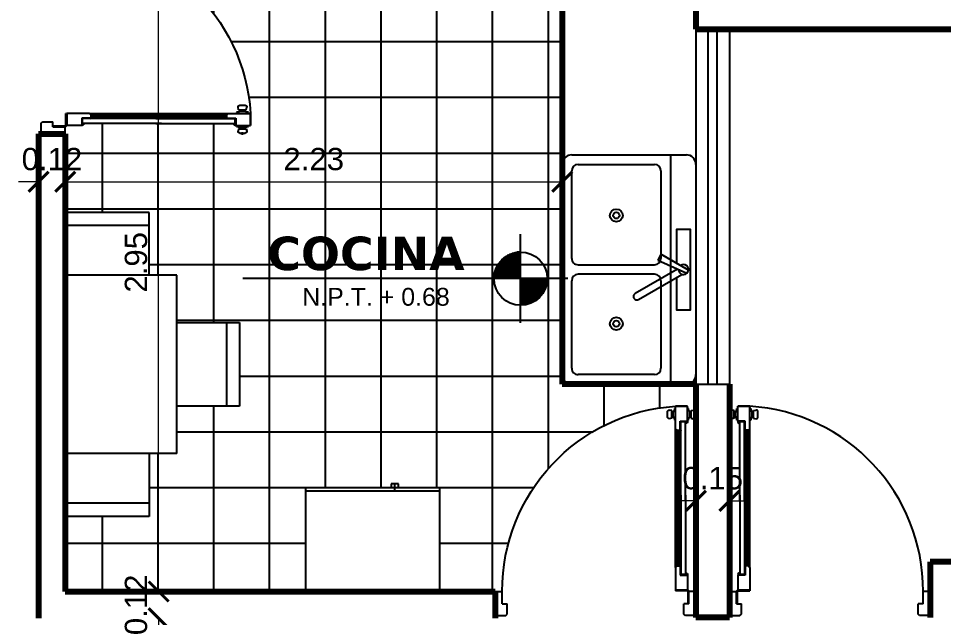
# Model space of a CAD drawing. Header units: inches. Extents: x -2.6 to 11.8, y -3.4 to 32.7.
# Drawn here: x 2.124 to 6.272, y 9.945 to 12.631 of the extents above; entities that cross this region are included whole.
import ezdxf

# ---------------------------------------------------------------- set-up
doc = ezdxf.new("R2010")
doc.units = ezdxf.units.IN
doc.header["$MEASUREMENT"] = 0
doc.linetypes.add('CONTINUA', pattern=[0])
for name, color, linetype in [('Auto', 6, 'Continuous'), ('Cotas', 60, 'Continuous'), ('Electrodomésticos', 34, 'Continuous'), ('Mobiliario', 2, 'Continuous'), ('Niveles', 86, 'Continuous'), ('Puertas', 1, 'Continuous'), ('Texto', 98, 'Continuous'), ('Textura piso', 8, 'Continuous'), ('Ventana', 4, 'Continuous')]:
    doc.layers.add(name, color=color, linetype=linetype)
doc.layers.add('Paredes', color=5, linetype='Continuous', lineweight=80)
doc.styles.get("Standard").update_dxf_attribs({"font": 'arial.ttf'})
doc.styles.add('style1', font='arial.ttf')
doc.dimstyles.new('Cotas', dxfattribs={"dimtxt": 0.1, "dimasz": 0.09, "dimexe": 0.2, "dimexo": 0.4, "dimgap": 0.05, "dimtad": 1, "dimzin": 0, "dimdsep": 46, "dimtxsty": 'Standard', "dimblk": 'ARCHTICK', "dimcen": 0.09, "dimse1": 1, "dimse2": 1, "dimclrd": 60, "dimclre": 256, "dimadec": 0, "dimazin": 0, "dimtfac": 1, "dimtix": 1, "dimtofl": 0, "dimtmove": 1, "dimatfit": 3, "dimfxl": 0, "dimtolj": 1, "dimtzin": 0, "dimlwd": 9, "dimarcsym": 0})

# ---------------------------------------------------------------- blocks, each defined once
blk = doc.blocks.new('KIT_SINK_STD_DBL_36')
at = {"color": 0, "linetype": 'ByBlock'}
for p, q in [((0.002119402341422827, -0.0295710130791309), (-0.06038091924307132, -0.1384267277371076)), ((-0.03659125974828115, -0.1505485070980892), (0.014703891914575, -0.03607779200043293)), ((0.1183613924232354, -0.227636615844842), (0.01917800329677632, -0.05584643834155822)), ((-0.4541093279999995, -0.100913184), (0.4541093279999995, -0.100913184)), ((-0.001604173318671798, -0.07324946871047344), (0.09523843079329986, -0.2409865931146453)), ((-0.06038091924307132, -0.1384267277371076), (-0.03659125974828115, -0.1505485070980892)), ((-0.01892122199999946, -0.4667234760000001), (-0.01892122199999946, -0.1639839240000001)), ((0.01892122199999946, -0.1639839240000001), (0.01892122199999946, -0.4667234760000001))]:
    blk.add_line(p, q, dxfattribs=at)
for points in [[(-0.4162668840000006, 0), (0.4162668840000006, 0)], [(-0.0245063263245644, -0.07602893397804689), (-0.1601996871877081, -0.07602893397804689), (-0.1601996871877081, -0.02262902489883345), (0.1601996871877081, -0.02262902489883345), (0.1601996871877081, -0.07602893397804689), (0.03088112737057713, -0.07602893397804689)], [(-0.4541093279999995, -0.4919517720000002), (-0.4541093279999995, -0.03784244400000003)], [(0.4541093279999995, -0.03784244400000003), (0.4541093279999995, -0.4919517720000002)], [(-0.0001802647430739768, -0.07602893397804689), (-0.003112987749704033, -0.07602893397804689)], [(-0.3910385880000007, -0.138755628), (-0.04414951799999933, -0.138755628)], [(0.04414951799999933, -0.138755628), (0.3910385880000007, -0.138755628)], [(-0.4162668840000006, -0.4667234760000001), (-0.4162668840000006, -0.1639839240000001)], [(0.4162668840000006, -0.1639839240000001), (0.4162668840000006, -0.4667234760000001)], [(-0.04414951799999933, -0.4919517720000002), (-0.3910385880000007, -0.4919517720000002)], [(0.3910385880000007, -0.4919517720000002), (0.04414951799999933, -0.4919517720000002)], [(0.4162668840000006, -0.529794216), (-0.4162668840000006, -0.529794216)]]:
    blk.add_lwpolyline(points, dxfattribs=at)
for centre, radius in [((-0.2144405159999998, -0.3153537000000002), 0.025228296), ((0.2144405159999998, -0.3153537000000002), 0.025228296), ((-0.2144405159999998, -0.3153537000000002), 0.012614148), ((0.2144405159999998, -0.3153537000000002), 0.012614148)]:
    blk.add_circle(centre, radius, dxfattribs=at)
for centre, radius, start, end in [((-0.4162668840000006, -0.03784244400000003), 0.037842444, 90, 180), ((-4.004993137129986e-08, -0.04932897943844017), 0.02002496590470505, 269.2246000000018, 216.2304000000008), ((0.4162668840000006, -0.03784244400000003), 0.037842444, 0, 90), ((-0.3910385880000007, -0.1639839240000001), 0.025228296, 90, 180), ((-0.04414951799999933, -0.1639839240000001), 0.025228296, 0, 90), ((0.04414951799999933, -0.1639839240000001), 0.025228296, 90, 180), ((0.3910385880000007, -0.1639839240000001), 0.025228296, 0, 90), ((0.1067997781084955, -0.2343116044797438), 0.01334997726980337, 210.0000000000007, 30.00000000000074), ((-0.3910385880000007, -0.4667234760000001), 0.025228296, 180, 270), ((-0.04414951799999933, -0.4667234760000001), 0.025228296, 270, 0), ((0.04414951799999933, -0.4667234760000001), 0.025228296, 180, 270), ((0.3910385880000007, -0.4667234760000001), 0.025228296, 270, 0), ((-0.4162668840000006, -0.4919517720000002), 0.037842444, 180, 270), ((0.4162668840000006, -0.4919517720000002), 0.037842444, 270, 0)]:
    blk.add_arc(centre, radius, start, end, dxfattribs=at)
blk = doc.blocks.new('Refrigerator-2 door - 36 in top')
for p, q in [((0, -26.999999), (36, -26.999999)), ((12, -26.999999), (12, -28.999999)), ((11, -27.999999), (11, -28.999999)), ((11, -28.999999), (13, -28.999999)), ((13, -28.999999), (13, -27.999999))]:
    blk.add_line(p, q)
blk.add_lwpolyline([(0, -27.999999), (0, 0), (36, 0), (36, -27.999999)], close=True)
blk = doc.blocks.new('mesa2')
at = {"layer": 'Mobiliario'}
for p, q in [((52.04697599879109, 29.69396591376808), (52.04697599879109, 29.97551591376809)), ((52.04697599879109, 29.97551591376809), (52.42237599879109, 29.97551591376809)), ((52.42237599879109, 29.97551591376809), (52.42237599879109, 29.69396591376808)), ((52.04697599879109, 29.9168141791588), (52.42237599879109, 29.9168141791588)), ((52.63467599879109, 29.69396591376808), (51.83467599879109, 29.69396591376808)), ((51.83467599879109, 29.69396591376808), (51.83467599879109, 29.19396591376808)), ((52.63467599879109, 29.69396591376808), (52.63467599879109, 29.19396591376808)), ((51.83467599879109, 29.56936591376809), (51.55312599879108, 29.56936591376809)), ((51.55312599879108, 29.56936591376809), (51.55312599879108, 29.19396591376808)), ((51.61182773340037, 29.56936591376809), (51.61182773340037, 29.19396591376808)), ((52.63467599879109, 29.56936591376809), (52.9162259987911, 29.56936591376809)), ((52.85752426418181, 29.56936591376809), (52.85752426418181, 29.19396591376808)), ((52.9162259987911, 29.56936591376809), (52.9162259987911, 29.19396591376808)), ((51.55312599879108, 29.19396591376808), (51.83467599879109, 29.19396591376808)), ((52.9162259987911, 29.19396591376808), (52.63467599879109, 29.19396591376808))]:
    blk.add_line(p, q, dxfattribs=at)
blk = doc.blocks.new('puerta2')
at = {"layer": 'Puertas'}
for p, q in [((150.3376989566191, 38.72223843111588), (150.3376989565512, 38.61423843005426)), ((150.3376989566191, 38.72223843111588), (150.3848409565614, 38.72223843018707)), ((150.3376989566191, 38.72223843111588), (150.3376989565512, 38.61423843005426)), ((150.3376989566191, 38.72223843111588), (150.3848409565614, 38.72223843018707)), ((150.3848409565614, 38.72223843018707), (150.3916989565334, 38.71538043060052)), ((150.3848409565614, 38.72223843018707), (150.3916989565334, 38.71538043060052)), ((150.3916989565334, 38.71538043060052), (150.3916989565117, 38.67039843122657)), ((150.3916989565334, 38.71538043060052), (150.3916989565117, 38.67039843122657)), ((151.190556956672, 38.72223842996501), (151.1836989566269, 38.71538043033505)), ((151.190556956672, 38.72223842996501), (151.1836989566269, 38.71538043033505)), ((151.1836989566269, 38.71538043033505), (151.1836989566052, 38.6703984309611)), ((151.1836989566269, 38.71538043033505), (151.1836989566052, 38.6703984309611)), ((151.2376989566142, 38.72223843089887), (151.190556956672, 38.72223842996501)), ((151.2376989566142, 38.72223843089887), (151.190556956672, 38.72223842996501)), ((151.2376989566142, 38.72223843089887), (151.2376989565462, 38.61423842983726)), ((151.2376989566142, 38.72223843089887), (151.2376989565462, 38.61423842983726)), ((150.3690189565731, 38.67039843009883), (150.3690189565052, 38.61423843081337)), ((150.3690189565731, 38.67039843009883), (150.3916989565117, 38.67039843122657)), ((150.3690189565731, 38.67039843009883), (150.3690189565052, 38.61423843081337)), ((150.3690189565731, 38.67039843009883), (150.3916989565117, 38.67039843122657)), ((150.3711789565139, 38.66823843078637), (150.3711789565381, 38.61423843118688)), ((150.3733389565468, 38.66823843115985), (150.3711789565139, 38.66823843078637)), ((150.3711789565139, 38.66823843078637), (150.3711789565381, 38.61423843118688)), ((150.3733389565468, 38.66823843115985), (150.3711789565139, 38.66823843078637)), ((150.3733389565468, 38.66823843115985), (150.3733389564547, 38.61423843156037)), ((150.3733389565468, 38.66823843115985), (150.3733389564547, 38.61423843156037)), ((151.2063789566602, 38.67039843022623), (151.1836989566052, 38.6703984309611)), ((151.2063789566602, 38.67039843022623), (151.1836989566052, 38.6703984309611)), ((151.2063789566602, 38.67039843022623), (151.2063789565923, 38.61423843094077)), ((151.2063789566602, 38.67039843022623), (151.2063789565923, 38.61423843094077)), ((150.3376989565512, 38.61423843005426), (150.3690189565052, 38.61423843081337)), ((150.3376989565512, 38.61423843005426), (150.3690189565052, 38.61423843081337)), ((150.3711789565381, 38.61423843118688), (150.3733389564547, 38.61423843156037)), ((150.3711789565381, 38.61423843118688), (150.3733389564547, 38.61423843156037)), ((150.3754989565119, 38.61207843038527), (150.3754989565361, 38.60991843069932)), ((150.3754989565119, 38.61207843038527), (150.4294989565209, 38.6120784304095)), ((150.3754989565119, 38.61207843038527), (150.3754989565361, 38.60991843069932)), ((150.3754989565119, 38.61207843038527), (150.4294989565209, 38.6120784304095)), ((150.4294989565452, 38.60991843072355), (150.3754989565361, 38.60991843069932)), ((150.4294989565452, 38.60991843072355), (150.3754989565361, 38.60991843069932)), ((150.3754989564786, 38.54090643132665), (150.3754989565604, 38.60775843101334)), ((150.429498956453, 38.6077584310376), (150.3754989565604, 38.60775843101334)), ((150.3754989565604, 38.60775843101334), (150.429498956453, 38.6077584310376)), ((150.3754989564786, 38.54090643132665), (150.3754989565604, 38.60775843101334)), ((150.429498956453, 38.6077584310376), (150.3754989565604, 38.60775843101334)), ((150.3754989565604, 38.60775843101334), (150.429498956453, 38.6077584310376)), ((150.4294989565452, 38.60991843072355), (150.4294989565209, 38.6120784304095)), ((150.4294989565452, 38.60991843072355), (150.4294989565209, 38.6120784304095)), ((150.4294989564798, 38.50661643051558), (150.429498956453, 38.6077584310376)), ((150.4294989564798, 38.50661643051558), (150.429498956453, 38.6077584310376)), ((151.2376989565462, 38.61423842983726), (151.2063789565923, 38.61423843094077)), ((151.2376989565462, 38.61423842983726), (151.2063789565923, 38.61423843094077)), ((150.4082769564752, 38.54090643117374), (150.3754989564786, 38.54090643132665)), ((150.4082769564752, 38.54090643117374), (150.3754989564786, 38.54090643132665)), ((150.3823569564533, 38.53874643073107), (150.3754989565029, 38.53874642977807)), ((150.3823569564533, 38.53874643073107), (150.3754989565029, 38.53874642977807)), ((150.382356956475, 38.53188843019149), (150.3823569564533, 38.53874643073107)), ((150.382356956475, 38.53188843019149), (150.3823569564533, 38.53874643073107)), ((150.3845169562099, 38.18285905120248), (150.3845169564862, 38.53874643110458)), ((150.3845169562698, 38.2082335345485), (150.3845169564862, 38.53874643110458)), ((150.3845169564862, 38.53874643110458), (150.4061169564666, 38.53874643111428)), ((150.4061169564666, 38.53874643111428), (150.3845169564862, 38.53874643110458)), ((150.3845169562099, 38.18285905120248), (150.3845169564862, 38.53874643110458)), ((150.3845169562698, 38.2082335345485), (150.3845169564862, 38.53874643110458)), ((150.3845169564862, 38.53874643110458), (150.4061169564666, 38.53874643111428)), ((150.4061169564666, 38.53874643111428), (150.3845169564862, 38.53874643110458)), ((150.4061169564561, 38.49975843128794), (150.4061169564666, 38.53874643111428)), ((150.4061169564561, 38.49975843128794), (150.4061169564666, 38.53874643111428)), ((150.4082769564891, 38.49975842979882), (150.4082769564752, 38.54090643117374)), ((150.4082769564891, 38.49975842979882), (150.4082769564752, 38.54090643117374)), ((150.4061169564561, 38.49975843128794), (150.4052597063923, 38.4989011804029)), ((150.4061169564561, 38.49975843128794), (150.4052597063923, 38.4989011804029)), ((150.4061169564616, 38.49804392975606), (150.4052597063923, 38.4989011804029)), ((150.4061169564616, 38.49804392975606), (150.4052597063923, 38.4989011804029)), ((150.4061169561903, 38.18285905121218), (150.4061169564616, 38.49804392975606)), ((150.4061169562502, 38.20823353455819), (150.4061169564616, 38.49804392975606)), ((150.4061169561903, 38.18285905121218), (150.4061169564616, 38.49804392975606)), ((150.4061169562502, 38.20823353455819), (150.4061169564616, 38.49804392975606)), ((150.4226409564347, 38.49975843088559), (150.4082769564891, 38.49975842979882)), ((150.4226409564347, 38.49975843088559), (150.4082769564891, 38.49975842979882)), ((150.4131228001399, 38.49975843104136), (150.4131227997845, 37.89133415609845)), ((150.4131228001399, 38.49975843104136), (150.4131227997845, 37.89133415609845)), ((150.419491358878, 38.49975842979944), (150.4194913584062, 37.89133415671917)), ((150.419491358878, 38.49975842979944), (150.4194913584062, 37.89133415671917)), ((150.4226409564347, 38.49975843088559), (150.4294989564798, 38.50661643051558)), ((150.4226409564347, 38.49975843088559), (150.4294989564798, 38.50661643051558)), ((150.4258597800136, 38.50297725446709), (150.4258597796573, 37.88811533329175)), ((150.4258597800136, 38.50297725446709), (150.4258597796573, 37.88811533329175)), ((150.4277137364567, 38.50483121124245), (150.4277137359652, 37.88626137638104)), ((150.4277137364567, 38.50483121124245), (150.4277137359652, 37.88626137638104)), ((150.4294989564798, 38.50661643051558), (150.4294989560513, 37.88447615635613)), ((150.4294989564798, 38.50661643051558), (150.4294989560513, 37.88447615635613)), ((150.3845169562698, 38.2082335345485), (150.3845169559935, 37.85234615650904)), ((150.3845169562698, 38.2082335345485), (150.3845169559935, 37.85234615650904)), ((150.4061169562502, 38.20823353455819), (150.4061169560952, 37.89304865601428)), ((150.4061169562502, 38.20823353455819), (150.4061169560952, 37.89304865601428)), ((150.3845169562099, 38.18285905120248), (150.3845169559935, 37.85234615650904)), ((150.3845169562099, 38.18285905120248), (150.3845169559935, 37.85234615650904)), ((150.4061169561903, 38.18285905121218), (150.4061169560952, 37.89304865601428)), ((150.4061169561903, 38.18285905121218), (150.4061169560952, 37.89304865601428)), ((150.4061169560952, 37.89304865601428), (150.4052597060314, 37.89219140699187)), ((150.4061169560952, 37.89304865601428), (150.4052597060314, 37.89219140699187)), ((150.4061169559843, 37.89133415634507), (150.4052597060314, 37.89219140699187)), ((150.4061169559843, 37.89133415634507), (150.4052597060314, 37.89219140699187)), ((150.4061169559843, 37.89133415634507), (150.4061169559739, 37.85234615651873)), ((150.4061169559843, 37.89133415634507), (150.4061169559739, 37.85234615651873)), ((150.4082769560172, 37.89133415671855), (150.408276956031, 37.85018615534364)), ((150.4226409560792, 37.89133415594268), (150.4082769560172, 37.89133415671855)), ((150.4082769560172, 37.89133415671855), (150.408276956031, 37.85018615534364)), ((150.4226409560792, 37.89133415594268), (150.4082769560172, 37.89133415671855)), ((150.4226409560792, 37.89133415594268), (150.4294989560513, 37.88447615635613)), ((150.4226409560792, 37.89133415594268), (150.4294989560513, 37.88447615635613)), ((150.4294989560513, 37.88447615635613), (150.4294989559617, 37.78333415583411)), ((150.4294989560513, 37.88447615635613), (150.4294989559617, 37.78333415583411)), ((150.3411757297087, 37.83134246062759), (150.3411757297994, 37.80850429648069)), ((150.3411757297087, 37.83134246062759), (150.3411757297994, 37.80850429648069)), ((150.359298956038, 37.83718971472116), (150.3499772589567, 37.83945351507029)), ((150.359298956038, 37.83718971472116), (150.3499772589567, 37.83945351507029)), ((150.359298956038, 37.83718971472116), (150.3592989559542, 37.8026570428876)), ((150.359298956038, 37.83718971472116), (150.3592989559542, 37.8026570428876)), ((150.3592989560381, 37.83007694344041), (150.3653739559634, 37.83007694274465)), ((150.3592989560381, 37.83007694344041), (150.3653739559634, 37.83007694274465)), ((150.3653739559634, 37.83007694274465), (150.3653739559959, 37.8097698134726)), ((150.3653739559634, 37.83007694274465), (150.3653739559959, 37.8097698134726)), ((150.371142871141, 37.84624837931411), (150.3754989559986, 37.84624837836029)), ((150.371142871141, 37.84624837931411), (150.3754989559986, 37.84624837836029)), ((150.3823569559605, 37.85234615613555), (150.3754989560102, 37.85234615518252)), ((150.3823569559605, 37.85234615613555), (150.3754989560102, 37.85234615518252)), ((150.408276956031, 37.85018615534364), (150.3754989560344, 37.85018615549657)), ((150.3754989560344, 37.85018615549657), (150.3754989559527, 37.78333415580988)), ((150.408276956031, 37.85018615534364), (150.3754989560344, 37.85018615549657)), ((150.3754989560344, 37.85018615549657), (150.3754989559527, 37.78333415580988)), ((150.3823569560553, 37.85920415667515), (150.3823569559605, 37.85234615613555)), ((150.3823569560553, 37.85920415667515), (150.3823569559605, 37.85234615613555)), ((150.3845169559935, 37.85234615650904), (150.4061169559739, 37.85234615651873)), ((150.4061169559739, 37.85234615651873), (150.3845169559935, 37.85234615650904)), ((150.3845169559935, 37.85234615650904), (150.4061169559739, 37.85234615651873)), ((150.4061169559739, 37.85234615651873), (150.3845169559935, 37.85234615650904)), ((150.4338550408652, 37.84624837929333), (150.4294989560076, 37.84624837838452)), ((150.4338550408652, 37.84624837929333), (150.4294989560076, 37.84624837838452)), ((150.4456989559594, 37.83007694347921), (150.439623956034, 37.83007694417497)), ((150.439623956034, 37.83007694417497), (150.4396239559501, 37.80976981304025)), ((150.4456989559594, 37.83007694347921), (150.439623956034, 37.83007694417497)), ((150.439623956034, 37.83007694417497), (150.4396239559501, 37.80976981304025)), ((150.4456989559593, 37.8371897128973), (150.4568563602184, 37.83945351567991)), ((150.4456989559593, 37.8371897128973), (150.4568563602184, 37.83945351567991)), ((150.4456989559593, 37.8371897128973), (150.4456989559919, 37.80265704292637)), ((150.4456989559593, 37.8371897128973), (150.4456989559919, 37.80265704292637)), ((150.4656578894565, 37.83134246008605), (150.4656578894309, 37.80850429780179)), ((150.4656578894565, 37.83134246008605), (150.4656578894309, 37.80850429780179)), ((150.3411757297816, 37.82361636500198), (150.3382263801992, 37.82361636481385)), ((150.3411757297816, 37.82361636500198), (150.3382263801992, 37.82361636481385)), ((150.3382263801992, 37.82361636481385), (150.3382263801439, 37.81623039191818)), ((150.3382263801992, 37.82361636481385), (150.3382263801439, 37.81623039191818)), ((150.3382263801439, 37.81623039191818), (150.3411757297264, 37.81623039210631)), ((150.3382263801439, 37.81623039191818), (150.3411757297264, 37.81623039210631)), ((150.3411757297264, 37.81623039210631), (150.3411757297816, 37.82361636500198)), ((150.3411757297264, 37.81623039210631), (150.3411757297816, 37.82361636500198)), ((150.3592989559542, 37.8026570428876), (150.3499772590375, 37.8003932408868)), ((150.3592989559542, 37.8026570428876), (150.3499772590375, 37.8003932408868)), ((150.3592989559542, 37.80976981416836), (150.3653739559959, 37.8097698134726)), ((150.3592989559542, 37.80976981416836), (150.3653739559959, 37.8097698134726)), ((150.3711428710483, 37.7935983783542), (150.3754989560223, 37.79359837926302)), ((150.3711428710483, 37.7935983783542), (150.3754989560223, 37.79359837926302)), ((150.4338550408889, 37.79359837833343), (150.4294989560313, 37.79359837928725)), ((150.4338550408889, 37.79359837833343), (150.4294989560313, 37.79359837928725)), ((150.4456989559918, 37.80976981420713), (150.4396239559501, 37.80976981304025)), ((150.4456989559918, 37.80976981420713), (150.4396239559501, 37.80976981304025)), ((150.4456989559919, 37.80265704292637), (150.4568563601829, 37.80039324149642)), ((150.4456989559919, 37.80265704292637), (150.4568563601829, 37.80039324149642)), ((150.4294989559617, 37.78333415583411), (150.3754989559527, 37.78333415580988)), ((150.3754989559527, 37.78333415580988), (150.4294989559617, 37.78333415583411)), ((150.4294989559617, 37.78333415583411), (150.3754989559527, 37.78333415580988)), ((150.3754989559527, 37.78333415580988), (150.4294989559617, 37.78333415583411))]:
    blk.add_line(p, q, dxfattribs=at)
at = {"layer": 'Puertas', "extrusion": (0, 0, -0.9999999999999999)}
blk.add_ellipse((150.373338956479, 38.61207843001178), major_axis=(0.001527350648308001, 0.001527350648308002), ratio=0.9999999999767395, start_param=-1.570796326554149, end_param=4.712388980625438, dxfattribs=at)
blk.add_ellipse((150.373338956479, 38.61207843001178), major_axis=(0.001527350648308001, 0.001527350648308002), ratio=0.9999999999767395, start_param=-1.570796326554149, end_param=4.712388980625438, dxfattribs=at)
at = {"layer": 'Puertas', "extrusion": (0, 0, -1)}
for centre, major_axis, ratio, start_param, end_param in [((150.3769181847156, 38.61113249054717), (-0.58652144871602, 0.5865214487160199), 0.9999999999999403, 2.352449978641211, 3.863557218504373), ((150.3823569564533, 38.53874643073107), (0.004849338308332562, 0.004849338308332563), 0.9999999999942492, 2.356194490841163, 3.926990817645954), ((150.3823569564533, 38.53874643073107), (0.004849338308332562, 0.004849338308332563), 0.9999999999942492, 2.356194490841163, 3.926990817645954), ((150.3493138688595, 37.83134245987094), (0.00575453332861223, 0.005754533328612231), 0.9999999999948769, 3.92699081764332, 5.579393892327413), ((150.3493138688595, 37.83134245987094), (0.00575453332861223, 0.005754533328612231), 0.9999999999948769, 3.92699081764332, 5.579393892327413), ((150.3454666295598, 37.84629328616255), (-0.01815587231763262, 0.01815587231763261), 0.9999999999995853, 2.357943461526905, 3.039769674775514), ((150.3454666295598, 37.84629328616255), (-0.01815587231763262, 0.01815587231763261), 0.9999999999995853, 2.357943461526905, 3.039769674775514), ((150.3823569559605, 37.85234615613555), (-0.004849338308320128, 0.004849338308320127), 0.9999999999993776, 5.497787144437664, 7.068583471238364), ((150.3823569559605, 37.85234615613555), (-0.004849338308320128, 0.004849338308320127), 0.9999999999993776, 5.497787144437664, 7.068583471238364), ((150.4595312825093, 37.84629328546882), (-0.01815587231766264, 0.01815587231766264), 0.9999999999975573, 4.814211960656692, 5.496038173771555), ((150.4595312825093, 37.84629328546882), (-0.01815587231766264, 0.01815587231766264), 0.9999999999975573, 4.814211960656692, 5.496038173771555), ((150.4575197503056, 37.83134246084267), (-0.005754533328605528, 0.005754533328605528), 0.9999999999994889, 0.7037914162778904, 2.356194490846043), ((150.4575197503056, 37.83134246084267), (-0.005754533328605528, 0.005754533328605528), 0.9999999999994889, 0.7037914162778904, 2.356194490846043), ((150.3493138688339, 37.80850429758668), (-0.005754533328589555, 0.005754533328589554), 0.9999999999993721, 3.845384069867563, 5.49778714443927), ((150.3493138688339, 37.80850429758668), (-0.005754533328589555, 0.005754533328589554), 0.9999999999993721, 3.845384069867563, 5.49778714443927), ((150.3454666295206, 37.79355347217871), (-0.01815587231764991, 0.01815587231764991), 0.9999999999982497, 1.672619307066969, 2.354445520181), ((150.3454666295206, 37.79355347217871), (-0.01815587231764991, 0.01815587231764991), 0.9999999999982497, 1.672619307066969, 2.354445520181), ((150.4595312824701, 37.79355347148503), (-0.01815587231756552, 0.01815587231756551), 0.9999999999990699, 5.499536115114926, 6.181362328365851), ((150.4595312824701, 37.79355347148503), (-0.01815587231756552, 0.01815587231756551), 0.9999999999990699, 5.499536115114926, 6.181362328365851), ((150.45751975028, 37.80850429669581), (-0.005754533328603435, 0.005754533328603434), 0.9999999999983523, 2.356194490849403, 4.00859756552886), ((150.45751975028, 37.80850429669581), (-0.005754533328603435, 0.005754533328603434), 0.9999999999983523, 2.356194490849403, 4.00859756552886)]:
    blk.add_ellipse(centre, major_axis=major_axis, ratio=ratio, start_param=start_param, end_param=end_param, dxfattribs=at)
blk = doc.blocks.new('Nivel2')
at = {"layer": 'Niveles'}
for p, q in [((46.51201606576204, 32.29701402175791), (46.5120160657625, 32.69473170920693)), ((46.4582769122628, 32.60240101051007), (46.4582769122628, 32.49587286548248)), ((46.5120160657625, 32.60409610567145), (46.46177790710907, 32.60409610567145)), ((46.46324838335589, 32.6047666460881), (46.46324838335589, 32.49587286548248)), ((46.46821985444898, 32.60685950511296), (46.46821985444898, 32.49587286548248)), ((46.47319132554229, 32.60869476871365), (46.47319132554229, 32.49587286548248)), ((46.5120160657625, 32.60906757676454), (46.47429207287131, 32.60906757676454)), ((46.47816279663537, 32.6102848336994), (46.47816279663537, 32.49587286548248)), ((46.48313426772846, 32.6116398039588), (46.48313426772846, 32.49587286548248)), ((46.48810573882155, 32.61276785497065), (46.48810573882155, 32.49587286548248)), ((46.49307720991463, 32.61367550569499), (46.49307720991463, 32.49587286548248)), ((46.5120160657625, 32.61403904785762), (46.49549651235587, 32.61403904785762)), ((46.49804868100772, 32.61436782092354), (46.49804868100772, 32.49587286548248)), ((46.5030201521008, 32.6148485598039), (46.5030201521008, 32.49587286548248)), ((46.50799162319389, 32.6151202812359), (46.50799162319389, 32.49587286548248)), ((46.4135336724248, 32.56323279796762), (46.4135336724248, 32.49587286548248)), ((46.51201606576227, 32.56432433692654), (46.41428920988822, 32.56432433692654)), ((46.51201606576227, 32.56929580801962), (46.41796706889862, 32.56929580801962)), ((46.41850514351789, 32.56997988082443), (46.41850514351789, 32.49587286548248)), ((46.51201606576227, 32.57426727911271), (46.42206909130822, 32.57426727911271)), ((46.42347661461098, 32.57585353747091), (46.42347661461098, 32.49587286548248)), ((46.51201606576227, 32.57923875020591), (46.42665640569884, 32.57923875020591)), ((46.42844808570429, 32.58103468210751), (46.42844808570429, 32.49587286548248)), ((46.51201606576227, 32.584210221299), (46.43181223873874, 32.584210221299)), ((46.43341955679738, 32.58564330092971), (46.43341955679738, 32.49587286548248)), ((46.5120160657625, 32.58918169239208), (46.43765475107101, 32.58918169239208)), ((46.43839102789046, 32.58976373884214), (46.43839102789046, 32.49587286548248)), ((46.44336249898355, 32.59345785444301), (46.44336249898355, 32.49587286548248)), ((46.5120160657625, 32.59415316348517), (46.44436161042948, 32.59415316348517)), ((46.44833397007663, 32.59677248387103), (46.44833397007663, 32.49587286548248)), ((46.5120160657625, 32.59912463457825), (46.45222296849805, 32.59912463457825)), ((46.45330544116972, 32.59974396281867), (46.45330544116972, 32.49587286548248)), ((46.51201606576204, 32.51958109708854), (46.39507992055472, 32.51958109708854)), ((46.51201606576204, 32.52455256818163), (46.39619889538174, 32.52455256818163)), ((46.51201606576227, 32.52952403927471), (46.39754449372684, 32.52952403927471)), ((46.39861925914555, 32.53298494641316), (46.39861925914555, 32.49587286548248)), ((46.51201606576227, 32.53449551036791), (46.3991248189627, 32.53449551036791)), ((46.51201606576227, 32.539466981461), (46.40094989020052, 32.539466981461)), ((46.51201606576227, 32.54443845255408), (46.40303200245829, 32.54443845255408)), ((46.40359073023863, 32.54567335662929), (46.40359073023863, 32.49587286548248)), ((46.51201606576227, 32.54940992364717), (46.40538621203949, 32.54940992364717)), ((46.51201606576227, 32.55438139474025), (46.40803099805565, 32.55438139474025)), ((46.40856220133172, 32.5553156130322), (46.40856220133172, 32.49587286548248)), ((46.51201606576227, 32.55935286583345), (46.41098917895827, 32.55935286583345)), ((46.72324268927422, 32.49587286548225), (45.26622200745089, 32.4958728654823)), ((46.51201606576204, 32.49969521271608), (46.39276200099492, 32.49969521271608)), ((46.51201606576204, 32.50466668380917), (46.39302526333994, 32.50466668380917)), ((46.51201606576204, 32.50963815490226), (46.39349746338665, 32.50963815490226)), ((46.39364778805246, 32.51087596962414), (46.39364778805246, 32.49587286548248)), ((46.51201606576204, 32.51460962599545), (46.39418111293683, 32.51460962599545)), ((46.63132583827154, 32.494723741623), (46.51201606576204, 32.494723741623)), ((46.63117428251324, 32.48975227052991), (46.51201606576204, 32.48975227052991)), ((46.63081467001619, 32.48478079943671), (46.51201606576204, 32.48478079943671)), ((46.63024510228227, 32.47980932834363), (46.51201606576204, 32.47980932834363)), ((46.51296309428697, 32.49587286548248), (46.51296309428697, 32.3765613176807)), ((46.51793456538029, 32.49587286548248), (46.51793456538029, 32.37670443986493)), ((46.52290603647337, 32.49587286548248), (46.52290603647337, 32.37705556522788)), ((46.52787750756646, 32.49587286548248), (46.52787750756646, 32.37761654655716)), ((46.53284897865954, 32.49587286548248), (46.53284897865954, 32.37839039001445)), ((46.53782044975263, 32.49587286548248), (46.53782044975263, 32.37938133759845)), ((46.54279192084572, 32.49587286548248), (46.54279192084572, 32.38059498796141)), ((46.5477633919388, 32.49587286548248), (46.5477633919388, 32.38203846394625)), ((46.55273486303189, 32.49587286548248), (46.55273486303189, 32.38372063924165)), ((46.55770633412497, 32.49587286548248), (46.55770633412497, 32.38565244233504)), ((46.56267780521829, 32.49587286548248), (46.56267780521829, 32.38784726454841)), ((46.56764927631137, 32.49587286548248), (46.56764927631137, 32.39032151217108)), ((46.57262074740446, 32.49587286548248), (46.57262074740446, 32.39309536373761)), ((46.57759221849754, 32.49587286548248), (46.57759221849754, 32.39619382809595)), ((46.58256368959063, 32.49587286548248), (46.58256368959063, 32.39964825805779)), ((46.58753516068371, 32.49587286548248), (46.58753516068371, 32.4034985800774)), ((46.5925066317768, 32.49587286548248), (46.5925066317768, 32.40779669910065)), ((46.59747810286989, 32.49587286548248), (46.59747810286989, 32.4126119351774)), ((46.60244957396297, 32.49587286548248), (46.60244957396297, 32.41804020590856)), ((46.60742104505628, 32.49587286548248), (46.60742104505628, 32.42422070412086)), ((46.61239251614937, 32.49587286548248), (46.61239251614937, 32.43136929573969)), ((46.61736398724246, 32.49587286548248), (46.61736398724246, 32.43985538837338)), ((46.62233545833554, 32.49587286548248), (46.62233545833554, 32.45042207974526)), ((46.62730692942863, 32.49587286548248), (46.62730692942863, 32.46514569416907)), ((46.62946252475761, 32.47483785725054), (46.51201606576204, 32.47483785725054)), ((46.62846264293374, 32.46986638615746), (46.51201606576204, 32.46986638615746)), ((46.62723979981796, 32.46489491506426), (46.51201606576204, 32.46489491506426)), ((46.62578680626642, 32.45992344397117), (46.51201606576204, 32.45992344397117)), ((46.62409471158888, 32.45495197287809), (46.51201606576204, 32.45495197287809)), ((46.62215249595737, 32.449980501785), (46.51201606576204, 32.449980501785)), ((46.61994665740461, 32.4450090306918), (46.51201606576204, 32.4450090306918)), ((46.61746065272017, 32.44003755959871), (46.51201606576204, 32.44003755959871)), ((46.61467413010972, 32.43506608850563), (46.51201606576204, 32.43506608850563)), ((46.61156185614389, 32.43009461741254), (46.51201606576204, 32.43009461741254)), ((46.60809217902782, 32.42512314631946), (46.51201606576204, 32.42512314631946)), ((46.60422476192501, 32.42015167522626), (46.51201606576204, 32.42015167522626)), ((46.59990711596787, 32.41518020413317), (46.51201606576204, 32.41518020413317)), ((46.59506905315446, 32.41020873304009), (46.51201606576204, 32.41020873304009)), ((46.58961329299107, 32.405237261947), (46.51201606576204, 32.405237261947)), ((46.58339834355455, 32.4002657908538), (46.51201606576204, 32.4002657908538)), ((46.57620405873898, 32.39529431976072), (46.51201606576204, 32.39529431976072)), ((46.56765181193553, 32.39032284866763), (46.51201606576204, 32.39032284866763)), ((46.5569731899195, 32.38535137757454), (46.51201606576204, 32.38535137757454)), ((46.54197468260371, 32.38037990648146), (46.51201606576204, 32.38037990648146))]:
    blk.add_line(p, q, dxfattribs=at)
blk.add_circle((46.51201606576204, 32.49587286548236), 0.1193153062346656, dxfattribs=at)
blk = doc.blocks.new('_ArchTick')
at = {"color": 0, "linetype": 'ByBlock', "const_width": 0.15}
blk.add_lwpolyline([(-0.5, -0.5), (0.5, 0.5)], dxfattribs=at)
blk = doc.blocks.new('*D127')
at = {"layer": 'Cotas', "color": 60, "linetype": 'CONTINUA', "lineweight": 9, "transparency": 16777216}
blk.add_line((2.334212784763103, 11.89908348006543), (4.561933456423837, 11.89908348006543), dxfattribs=at)
at = {"layer": 'Defpoints', "color": 0, "transparency": 16777216}
for p in [(2.334212784763103, 11.89908348006546), (4.561933456423837, 11.89908348006543), (4.561933456423837, 11.89908348006543)]:
    blk.add_point(p, dxfattribs=at)
at = {"layer": 'Cotas', "color": 60, "lineweight": 9, "transparency": 16777216, "xscale": 0.09, "yscale": 0.09, "zscale": 0.09, "rotation": 180}
blk.add_blockref('_ArchTick', (2.334212784763103, 11.89908348006543), dxfattribs=at)
at = {"layer": 'Cotas', "color": 60, "lineweight": 9, "transparency": 16777216, "xscale": 0.09, "yscale": 0.09, "zscale": 0.09}
blk.add_blockref('_ArchTick', (4.561933456423837, 11.89908348006543), dxfattribs=at)
at = {"layer": 'Cotas', "color": 0, "transparency": 16777216, "insert": (3.44807312059347, 12.00017488524961), "char_height": 0.1, "attachment_point": 5}
blk.add_mtext('\\A1;2.23', dxfattribs=at)
blk = doc.blocks.new('*D128')
at = {"layer": 'Cotas', "color": 60, "linetype": 'CONTINUA', "lineweight": 9, "transparency": 16777216}
blk.add_line((2.752566266275309, 10.06141521807041), (2.752566266275308, 13.01407517949321), dxfattribs=at)
at = {"layer": 'Defpoints', "color": 0, "transparency": 16777216}
for p in [(2.752566266275307, 13.01407517949321), (2.752566266275308, 13.01407517949321), (2.752566266275307, 10.06141521807041)]:
    blk.add_point(p, dxfattribs=at)
at = {"layer": 'Cotas', "color": 60, "lineweight": 9, "transparency": 16777216, "xscale": 0.09, "yscale": 0.09, "zscale": 0.09}
for p, rotation in [((2.752566266275308, 13.01407517949321), 90), ((2.752566266275309, 10.06141521807041), 270)]:
    blk.add_blockref('_ArchTick', p, dxfattribs=dict(at, rotation=rotation))
at = {"layer": 'Cotas', "color": 0, "transparency": 16777216, "insert": (2.651508967503143, 11.53774519878181), "char_height": 0.1, "attachment_point": 5, "rotation": 90}
blk.add_mtext('\\A1;2.95', dxfattribs=at)
blk = doc.blocks.new('*D131')
at = {"layer": 'Cotas', "color": 60, "linetype": 'CONTINUA', "lineweight": 9, "transparency": 16777216}
for p, q in [((5.161933456423832, 10.46785615900662), (5.071933456423832, 10.46785615900662)), ((5.311933456423823, 10.46785615900662), (5.401933456423823, 10.46785615900662))]:
    blk.add_line(p, q, dxfattribs=at)
at = {"layer": 'Defpoints', "color": 0, "transparency": 16777216}
for p in [(5.311933456423823, 10.46785615900662), (5.161933456423832, 10.37708413051282), (5.311933456423823, 10.37708413051282)]:
    blk.add_point(p, dxfattribs=at)
at = {"layer": 'Cotas', "color": 60, "lineweight": 9, "transparency": 16777216, "xscale": 0.09, "yscale": 0.09, "zscale": 0.09}
blk.add_blockref('_ArchTick', (5.161933456423832, 10.46785615900662), dxfattribs=at)
at = {"layer": 'Cotas', "color": 60, "lineweight": 9, "transparency": 16777216, "xscale": 0.09, "yscale": 0.09, "zscale": 0.09, "rotation": 180}
blk.add_blockref('_ArchTick', (5.311933456423823, 10.46785615900662), dxfattribs=at)
at = {"layer": 'Cotas', "color": 0, "transparency": 16777216, "insert": (5.236933456423827, 10.56891345777879), "char_height": 0.1, "attachment_point": 5}
blk.add_mtext('\\A1;0.15', dxfattribs=at)
blk = doc.blocks.new('*D172')
at = {"layer": 'Cotas', "color": 60, "linetype": 'CONTINUA', "lineweight": 9, "transparency": 16777216}
for p, q in [((2.752566266275303, 10.06141521807041), (2.752566266275303, 10.15141521807041)), ((2.752566266275303, 9.941415218070407), (2.752566266275303, 9.851415218070407))]:
    blk.add_line(p, q, dxfattribs=at)
at = {"layer": 'Defpoints', "color": 0, "transparency": 16777216}
for p in [(2.752566266275303, 10.06141521807041), (2.752566266275303, 9.941415218070407), (2.752566266275303, 9.941415218070407)]:
    blk.add_point(p, dxfattribs=at)
at = {"layer": 'Cotas', "color": 60, "lineweight": 9, "transparency": 16777216, "xscale": 0.09, "yscale": 0.09, "zscale": 0.09}
for p, rotation in [((2.752566266275303, 10.06141521807041), 270), ((2.752566266275303, 9.941415218070407), 90)]:
    blk.add_blockref('_ArchTick', p, dxfattribs=dict(at, rotation=rotation))
at = {"layer": 'Cotas', "color": 0, "transparency": 16777216, "insert": (2.651508967503136, 10.00141521807041), "char_height": 0.1, "attachment_point": 5, "rotation": 90}
blk.add_mtext('\\A1;0.12', dxfattribs=at)
blk = doc.blocks.new('*D174')
at = {"layer": 'Cotas', "color": 60, "linetype": 'CONTINUA', "lineweight": 9, "transparency": 16777216}
for p, q in [((2.214212784763099, 11.89908348006543), (2.124212784763099, 11.89908348006543)), ((2.334212784763103, 11.89908348006543), (2.424212784763103, 11.89908348006543))]:
    blk.add_line(p, q, dxfattribs=at)
at = {"layer": 'Defpoints', "color": 0, "transparency": 16777216}
for p in [(2.214212784763099, 11.89908348006543), (2.214212784763099, 11.89908348006543), (2.334212784763103, 11.89908348006543)]:
    blk.add_point(p, dxfattribs=at)
at = {"layer": 'Cotas', "color": 60, "lineweight": 9, "transparency": 16777216, "xscale": 0.09, "yscale": 0.09, "zscale": 0.09}
blk.add_blockref('_ArchTick', (2.214212784763099, 11.89908348006543), dxfattribs=at)
at = {"layer": 'Cotas', "color": 60, "lineweight": 9, "transparency": 16777216, "xscale": 0.09, "yscale": 0.09, "zscale": 0.09, "rotation": 180}
blk.add_blockref('_ArchTick', (2.334212784763103, 11.89908348006543), dxfattribs=at)
at = {"layer": 'Cotas', "color": 0, "transparency": 16777216, "insert": (2.274212784763101, 12.0001407788376), "char_height": 0.1, "attachment_point": 5}
blk.add_mtext('\\A1;0.12', dxfattribs=at)

msp = doc.modelspace()

# ---------------------------------------------------------------- hatches: boundary and pattern name
at = {"layer": 'Textura piso'}
h = msp.add_hatch(dxfattribs=at)
h.set_pattern_fill('ANSI37', color=256, scale=2, angle=315, style=0)
h.set_pattern_definition([(0, (-26.74984108608364, -126.9724224155329), (6.938893903907228e-17, 0.25), []), (90, (-26.74984108608364, -126.9724224155329), (-0.25, 6.938893903907228e-17), [])])
edge = h.paths.add_edge_path()
edge.add_line((4.011933456423783, 10.5280818680707), (4.011933456423783, 10.06141521807041))
edge.add_line((4.011933456423769, 10.06141521807041), (4.261933456423812, 10.06141521807041))
edge.add_line((4.261933456423826, 10.06141521807041), (4.293253455967424, 10.0614152175088))
edge.add_ellipse((5.122714228254473, 10.06452115790239), major_axis=(0.5865214487160271, -0.5865214487160273), ratio=0.9999999999999237, start_angle=138.6344774723958, end_angle=225.2145447082184, ccw=False)
edge.add_line((5.070133462533043, 10.89231949261546), (5.124133457017415, 10.8923194926397))
edge.add_line((5.1241334570174, 10.8923194926397), (5.124133457004838, 10.88205526918657))
edge.add_line((5.124133457004838, 10.88205526918654), (5.128489541704361, 10.88205527009535))
edge.add_ellipse((5.154165783449507, 10.88210017627085), major_axis=(0.0181558723177241, -0.01815587231772411), ratio=0.9999999999941596, start_angle=225.1002086002542, end_angle=264.1659729730101)
edge.add_line((5.134258456505897, 10.86588383497696), (5.140333456998583, 10.86588383428119))
edge.add_line((5.140333456998583, 10.86588383428119), (5.140333457015849, 10.87299660556195))
edge.add_line((5.140333457015849, 10.87299660556198), (5.149655151896702, 10.87526040706837))
edge.add_ellipse((5.150318544136148, 10.86714935086289), major_axis=(0.005754533328595463, -0.005754533328595463), ratio=0.999999999998392, start_angle=44.99999996237722, end_angle=139.6757221896236, ccw=False)
edge.add_line((5.158456683170634, 10.86714935095776), (5.158456683201344, 10.85942325634326))
edge.add_line((5.158456683201329, 10.85942325634326), (5.161933456423817, 10.85942325656504))
edge.add_line((5.161933456423832, 10.85942325656504), (5.161933456423832, 10.99093250802511))
edge.add_line((5.161933456423832, 10.99093250802511), (4.561933456423837, 10.99093250802508))
edge.add_line((4.561933456423823, 10.99093250802508), (4.561933456423823, 13.0140751794932))
edge.add_line((4.561933456423823, 13.01407517949323), (3.634212884763137, 13.01407517949323))
edge.add_line((3.634212884763137, 13.01407517949323), (3.634212884763137, 12.98907517532655))
edge.add_line((3.634212884763137, 12.98907517532655), (3.734212901429807, 12.98907517532655))
edge.add_line((3.734212901429807, 12.98907517532655), (3.734212901429807, 12.96407517115989))
edge.add_line((3.734212901429807, 12.96407517115989), (3.084212793096462, 12.96407517115989))
edge.add_line((3.084212793096462, 12.96407517115989), (3.084212793096462, 12.98907517532655))
edge.add_line((3.084212793096462, 12.98907517532655), (3.184212809763132, 12.98907517532655))
edge.add_line((3.184212809763132, 12.98907517532655), (3.184212809763132, 13.01407517949323))
edge.add_line((3.184212809763117, 13.0140751794932), (2.334212784763132, 13.0140751794932))
edge.add_line((2.334212784763146, 13.0140751794932), (2.33421278365963, 12.98275517994463))
edge.add_ellipse((2.337318724053226, 12.1532944076576), major_axis=(0.5865214487160271, 0.5865214487160272), ratio=0.9999999999999234, start_angle=-41.365522527604185, end_angle=45.21454470821851, ccw=False)
edge.add_line((3.165117058766292, 12.2058751733791), (3.165117058790521, 12.15187517889467))
edge.add_line((3.165117058790521, 12.15187517889467), (3.154852835337373, 12.15187517890723))
edge.add_line((3.154852835337373, 12.15187517890723), (3.154852836246185, 12.14751909420772))
edge.add_ellipse((3.154897742421689, 12.12184285246258), major_axis=(0.01815587231772411, 0.0181558723177241), ratio=0.9999999999941593, start_angle=45.10020860025428, end_angle=84.1659729730101)
edge.add_line((3.138681401127805, 12.14175017940619), (3.138681400432041, 12.13567517891352))
edge.add_line((3.138681400432056, 12.13567517891349), (3.145794171712801, 12.13567517889624))
edge.add_line((3.145794171712787, 12.13567517889624), (3.148057973219174, 12.12635348401537))
edge.add_ellipse((3.139946917013724, 12.12569009177594), major_axis=(0.005754533328595463, 0.005754533328595463), ratio=0.999999999998392, start_angle=224.9999999623772, end_angle=319.67572218962357, ccw=False)
edge.add_line((3.13994691710861, 12.11755195274145), (3.132220822494098, 12.11755195271073))
edge.add_line((3.132220822494098, 12.11755195271073), (3.132220822682221, 12.11460260308593))
edge.add_line((3.132220822682221, 12.11460260308593), (3.124834849786545, 12.11460260314118))
edge.add_line((3.124834849786545, 12.11460260314115), (3.124834849598422, 12.11755195268137))
edge.add_line((3.124834849598422, 12.11755195268137), (3.117108754889422, 12.11755195265067))
edge.add_ellipse((3.117108754729465, 12.12569009180154), major_axis=(0.005754533328616032, -0.005754533328616033), ratio=0.9999999999957939, start_angle=220.3242777285424, end_angle=314.99999996241075, ccw=False)
edge.add_line((3.108997699420961, 12.12635348144926), (3.111261499879255, 12.13567517897999))
edge.add_line((3.111261499879241, 12.13567517898002), (3.118374271159986, 12.13567517896277))
edge.add_line((3.11837427116, 12.13567517896274), (3.118374271855764, 12.14175017824141))
edge.add_ellipse((3.102157928437855, 12.12184285250183), major_axis=(0.0181558723177967, -0.0181558723177967), ratio=0.9999999999927759, start_angle=95.83402694349391, end_angle=134.8997913238215)
edge.add_line((3.102202835286299, 12.14751909413582), (3.102202836240117, 12.15187517897161))
edge.add_line((3.102202836240117, 12.15187517897161), (3.096105058265486, 12.15187517897908))
edge.add_ellipse((3.09610505846485, 12.15873317890254), major_axis=(0.004849338308329011, 0.004849338308329008), ratio=0.9999999999972687, start_angle=134.9999999619295, end_angle=224.9999999625015, ccw=False)
edge.add_line((3.088352357153745, 12.16089317894057), (2.765592163397905, 12.16089317915188))
edge.add_line((2.765592163397919, 12.16089317915191), (2.740217680051906, 12.16089317921183))
edge.add_line((2.740217680051906, 12.16089317921183), (2.417457485183256, 12.16089317942314))
edge.add_ellipse((2.409704783869323, 12.15873317939528), major_axis=(0.004849338308339668, -0.004849338308339668), ratio=0.9999999999939091, start_angle=314.9999999622488, end_angle=404.9999999628946)
edge.add_line((2.407544783269579, 12.1509804778515), (2.407544783273757, 12.15187517942064))
edge.add_line((2.407544783273757, 12.15187517942064), (2.340692783587066, 12.15187517950238))
edge.add_line((2.340692783587066, 12.15187517950238), (2.338256867482663, 12.14865885009075))
edge.add_ellipse((2.336372784588626, 12.14971517942098), major_axis=(0.001527350648306225, -0.001527350648306225), ratio=0.9999999999790654, start_angle=2.6648194761946797e-10, end_angle=15.722407839429593, ccw=False)
edge.add_line((2.336120514572094, 12.1453951794449), (2.334212783787031, 12.14539517944723))
edge.add_line((2.334212783787031, 12.14539517944721), (2.334212784546132, 12.11407517949323))
edge.add_line((2.334212784546132, 12.11407517949323), (2.334212784583407, 11.76141521807043))
edge.add_line((2.334212784583421, 11.7614152180704), (2.709612784763117, 11.7614152180704))
edge.add_line((2.709612784763117, 11.7614152180704), (2.709612784763117, 11.47986521807039))
edge.add_line((2.709612784763117, 11.47986521807042), (2.834212784763103, 11.47986521807042))
edge.add_line((2.834212784763103, 11.47986521807042), (2.834212784763103, 11.26756521807042))
edge.add_line((2.834212784763103, 11.26756521807039), (3.115762784763113, 11.26756521807039))
edge.add_line((3.115762784763113, 11.26756521807039), (3.115762784763113, 10.89216521807037))
edge.add_line((3.115762784763113, 10.8921652180704), (2.834212784763103, 10.8921652180704))
edge.add_line((2.834212784763103, 10.8921652180704), (2.834212784763103, 10.6798652180704))
edge.add_line((2.834212784763103, 10.6798652180704), (2.709612784763117, 10.6798652180704))
edge.add_line((2.709612784763117, 10.6798652180704), (2.709612784763102, 10.39831521807039))
edge.add_line((2.709612784763117, 10.39831521807039), (2.334212784763103, 10.39831521807039))
edge.add_line((2.334212784763103, 10.39831521807039), (2.334212784763103, 10.06141521807041))
edge.add_line((2.334212784763103, 10.06141521807041), (3.411933456423789, 10.06141521807041))
edge.add_line((3.411933456423775, 10.06141521807041), (3.411933456423775, 10.5280818680707))
edge.add_line((3.411933456423775, 10.52808186807073), (3.795266789757115, 10.52808186807073))
edge.add_line((3.795266789757115, 10.5280818680707), (3.795266789757115, 10.54474853473738))
edge.add_line((3.795266789757115, 10.54474853473738), (3.828600123090446, 10.54474853473738))
edge.add_line((3.828600123090446, 10.54474853473738), (3.828600123090446, 10.5280818680707))
edge.add_line((3.828600123090446, 10.5280818680707), (4.011933456423769, 10.5280818680707))
h.paths.add_polyline_path([(3.202208607367353, 11.6902402611064), (4.185872139939548, 11.6902402611064), (4.185872139939548, 11.45899445855434), (3.202208607367353, 11.45899445855434)], flags=24)
h.paths.add_polyline_path([(3.376413219757612, 11.44299956416367), (4.064544188379713, 11.44299956416367), (4.064544188379713, 11.32130788612821), (3.376413219757612, 11.32130788612821)], flags=24)

# ---------------------------------------------------------------- linework, layer by layer
at = {"layer": 'Auto'}
for p, q in [((2.409704783869323, 12.15873317939528), (2.409704783871, 12.16089317942823)), ((3.09610505846485, 12.15873317890254), (3.096105058091361, 12.16089317893551)), ((2.334212783787031, 12.14539517944721), (2.337900135236929, 12.14818782877268)), ((2.337900135236929, 12.14818782877268), (2.340692783587066, 12.15187517950238)), ((2.409704784822331, 12.15187517944489), (2.407544783273757, 12.15187517942064)), ((3.096014959186768, 12.15187577077867), (3.098265059103831, 12.15187577076816)), ((5.117275456914776, 10.81644949230986), (5.115115456971232, 10.81644949231153)), ((5.124133456935631, 10.82546749295298), (5.124133457235807, 10.82330749326707)), ((5.117275456495044, 10.14376521825807), (5.115115456489171, 10.14376521825974)), ((5.124133456467185, 10.1369072186715), (5.124133456457109, 10.13474721712291)), ((5.124133456409687, 10.06789521743622), (5.127820807139393, 10.06510256908609)), ((5.128441687337649, 10.06335004242732), (5.12845345643192, 10.06141521726269)), ((5.12845345643192, 10.06141521726269), (5.130613456464864, 10.06141521763618))]:
    msp.add_line(p, q, dxfattribs=at)
at = {"layer": 'Paredes'}
for p, q in [((5.161933456423832, 13.61407517949323), (5.161933456423832, 12.58407517949323)), ((4.561933456423823, 13.0140751794932), (4.561933456423823, 10.99093250802508)), ((5.161933456423832, 12.58407517949323), (9.059914235824884, 12.5840751794932)), ((2.214212784763099, 12.11407517949323), (2.214212784763099, 9.941415218070404)), ((2.214212784763099, 12.11407517949323), (2.334212784763103, 12.11407517949323)), ((2.334212784763103, 12.11407517949323), (2.334212784763103, 10.06141521807041)), ((5.161933456423832, 10.99093250802511), (4.561933456423809, 10.99093250802508)), ((5.161933456423832, 10.99093250802511), (5.161933456423832, 9.944779809988148)), ((5.311933456423823, 10.99093250802511), (5.311933456423823, 9.944779809988148)), ((6.790719747081305, 10.19437171295215), (6.211933456423829, 10.19437171295215)), ((6.211933456423814, 10.19437171295212), (6.211933456423814, 9.944779809988148)), ((2.334212784763103, 10.06141521807041), (4.261933456423826, 10.06141521807041)), ((4.261933456423826, 10.06141521807041), (4.261933456423826, 9.941415218070432)), ((5.311933456423823, 9.944779809988148), (5.161910654446608, 9.944779809988148))]:
    msp.add_line(p, q, dxfattribs=at)
at = {"layer": 'Ventana'}
for p, q in [((5.161933456423832, 12.58407517949323), (5.161933456423832, 10.99093250802511)), ((5.161933456423832, 12.58407517949323), (5.311933456423823, 12.58407517949323)), ((5.216933456423824, 10.99093250802511), (5.216933456423824, 12.58407517949323)), ((5.25693345642383, 10.99093250802511), (5.25693345642383, 12.58407517949323)), ((5.311933456423823, 12.58407517949323), (5.311933456423823, 10.99093250802511)), ((5.161933456423832, 10.99093250802511), (5.311933456423823, 10.99093250802511))]:
    msp.add_line(p, q, dxfattribs=at)

# ---------------------------------------------------------------- block references
msp.add_blockref('Nivel2', (-42.13621240054703, -21.03131278112525))
at = {"layer": 'Electrodomésticos', "xscale": 0.01666666666666572, "yscale": 0.01666666666666572, "zscale": 0.01666666666666572, "rotation": 180}
msp.add_blockref('Refrigerator-2 door - 36 in top', (4.011933456423769, 10.06141521807041), dxfattribs=at)
at = {"layer": 'Mobiliario', "xscale": 1.132515195296122, "yscale": 1.132515195296122, "zscale": 1.132515195296122, "rotation": 270}
msp.add_blockref('KIT_SINK_STD_DBL_36', (5.161933456423832, 11.50521822231082), dxfattribs=at)
at = {"layer": 'Mobiliario', "rotation": 270}
msp.add_blockref('mesa2', (-26.85975312900496, 63.3145412168615), dxfattribs=at)
at = {"layer": 'Puertas'}
for p, rotation in [((40.94845121460035, -138.223623777058), 90), ((155.4996324129701, 48.6756536484495), 180)]:
    msp.add_blockref('puerta2', p, dxfattribs=dict(at, rotation=rotation))
at = {"layer": 'Puertas', "xscale": -1, "rotation": 180}
msp.add_blockref('puerta2', (-145.0257655001224, 48.67565364823261), dxfattribs=at)

# ---------------------------------------------------------------- texts
at = {"layer": 'Niveles', "insert": (3.396413219757612, 11.42299956416366), "char_height": 0.08, "width": 0.7585048242221039, "attachment_point": 1, "style": 'style1'}
msp.add_mtext('N.P.T. + 0.68', dxfattribs=at)
at = {"layer": 'Texto', "insert": (3.239708607367355, 11.6527402611064), "char_height": 0.15, "width": 1.576978040754398, "attachment_point": 1}
msp.add_mtext('{\\fVerdana|b1|i0|c0|p34;COCINA}', dxfattribs=at)

# ---------------------------------------------------------------- dimensions: what is measured, and where the dimension line sits
at = {"layer": 'Cotas'}
for base, p1, p2, picture, middle in [((2.752566266275308, 13.01407517949321), (2.752566266275307, 10.06141521807041), (2.752566266275307, 13.0140751794932), '*D128', (2.651508967503143, 11.53774519878181)), ((2.752566266275303, 9.941415218070407), (2.752566266275302, 10.06141521807041), (2.752566266275302, 9.941415218070404), '*D172', (2.651508967503136, 10.00141521807041))]:
    dim = msp.add_linear_dim(base=base, p1=p1, p2=p2, angle=270, dimstyle='Cotas', dxfattribs=at)
    dim.commit()
    dim.dimension.update_dxf_attribs({"geometry": picture, "text_midpoint": middle})
for base, p1, p2, picture, middle in [((2.214212784763099, 11.89908348006543), (2.334212784763103, 11.89908348006543), (2.214212784763099, 11.89908348006543), '*D174', (2.274212784763101, 12.0001407788376)), ((4.561933456423837, 11.89908348006543), (2.334212784763103, 11.89908348006546), (4.561933456423837, 11.89908348006543), '*D127', (3.44807312059347, 12.00017488524961)), ((5.311933456423823, 10.46785615900662), (5.161933456423832, 10.37708413051282), (5.311933456423823, 10.37708413051282), '*D131', (5.236933456423827, 10.56891345777879))]:
    dim = msp.add_linear_dim(base=base, p1=p1, p2=p2, dimstyle='Cotas', dxfattribs=at)
    dim.commit()
    dim.dimension.update_dxf_attribs({"geometry": picture, "text_midpoint": middle})

doc.saveas('drawing.dxf')
